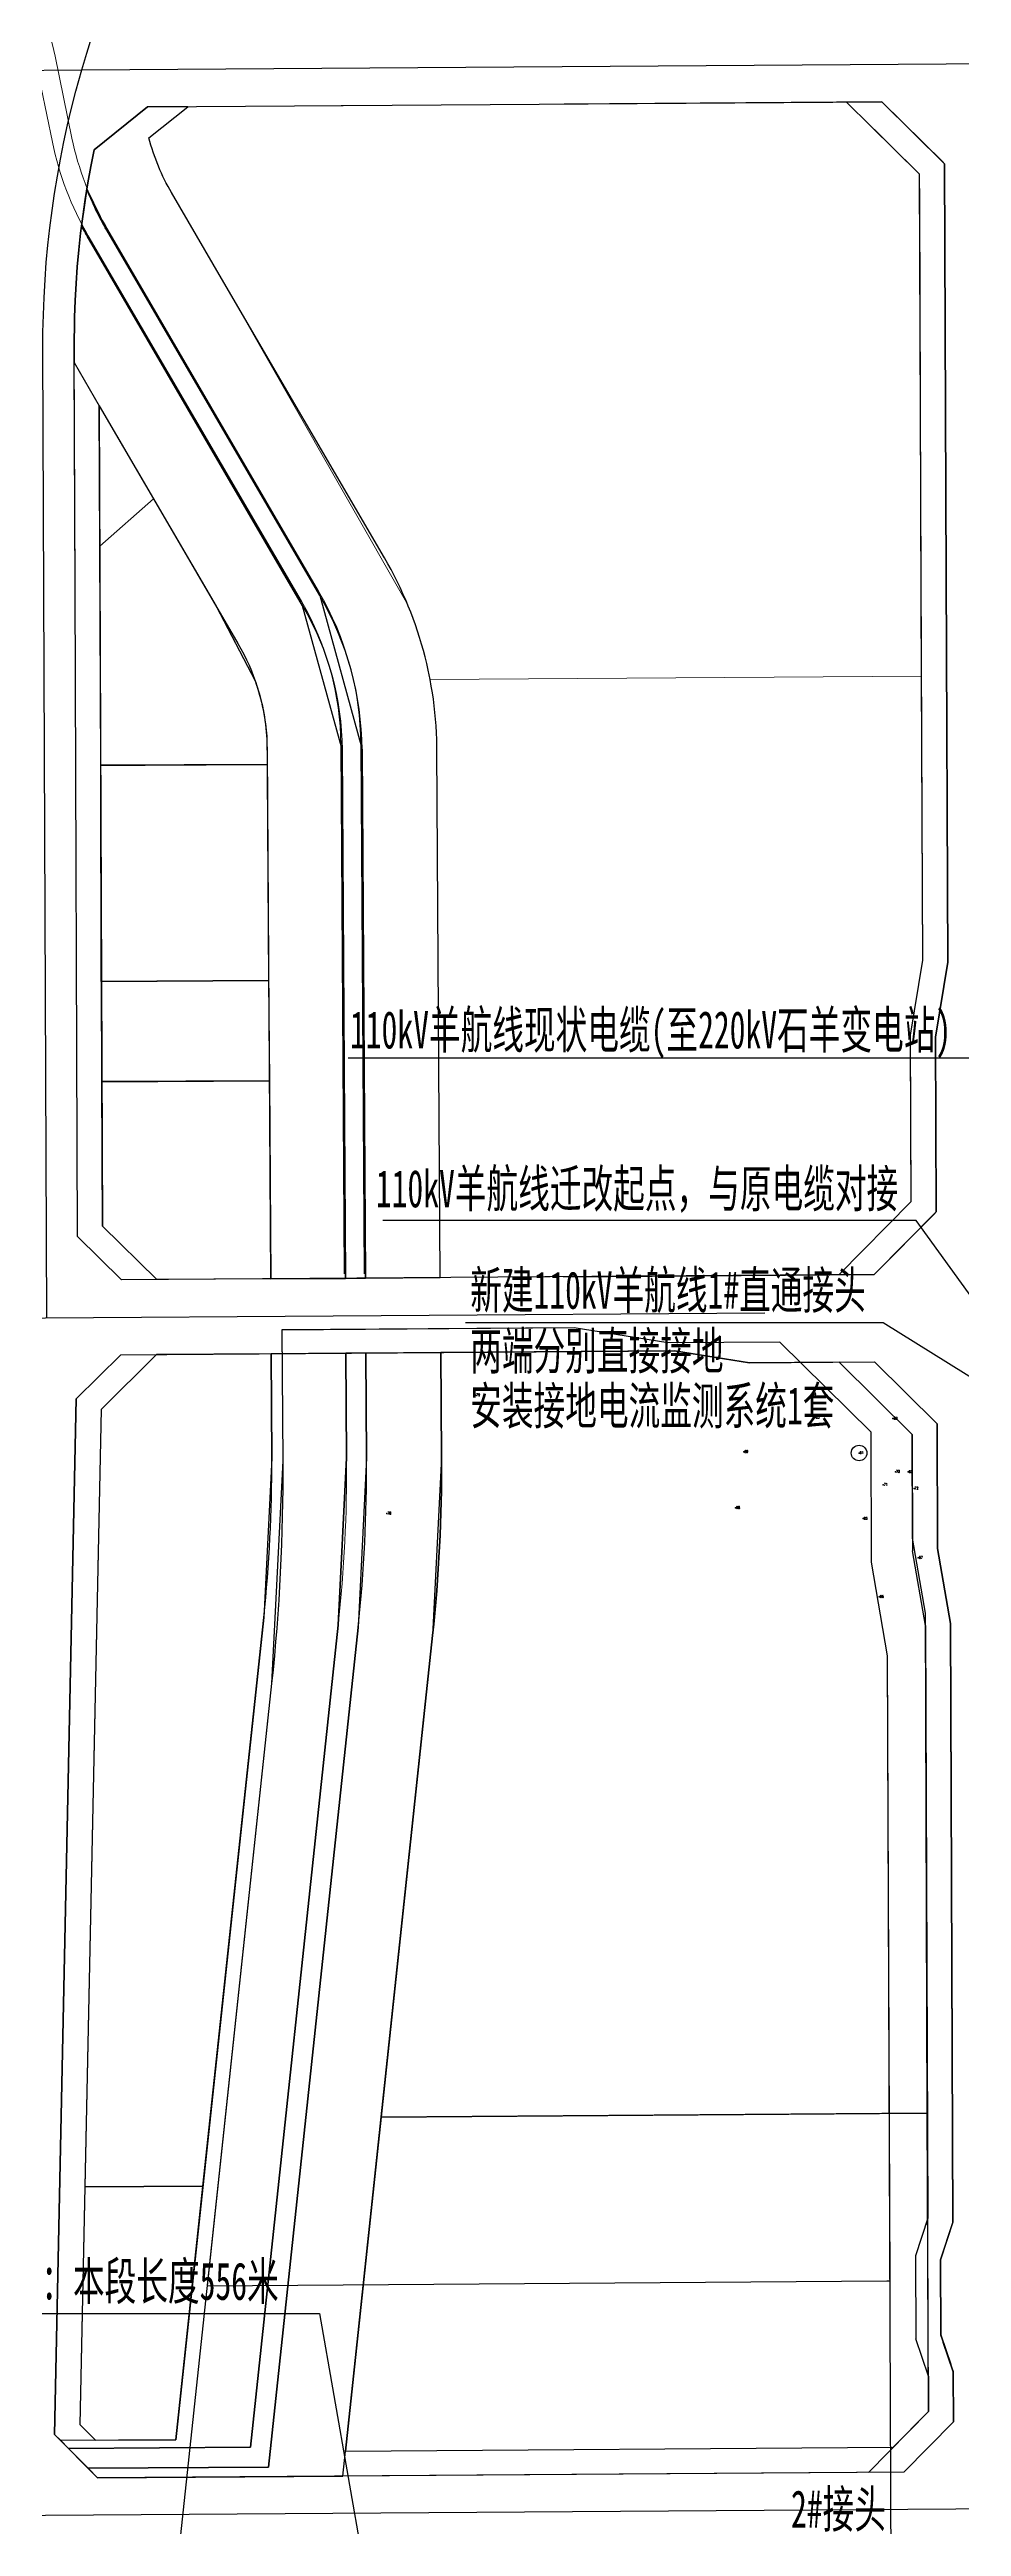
# Model space of a CAD drawing. Header units: inches. Extents: x 14633 to 228805, y -943 to 210487.
# Drawn here: x 217997 to 218363, y 205409 to 206402 of the extents above; entities that cross this region are included whole.
import ezdxf

# ---------------------------------------------------------------- set-up
doc = ezdxf.new("R2010")
doc.units = ezdxf.units.IN
doc.header["$LTSCALE"] = 10
doc.header["$MEASUREMENT"] = 0
doc.linetypes.add('CENTER', pattern=[2, 1.25, -0.25, 0.25, -0.25])
doc.linetypes.add('DASHEDX2', pattern=[1.5, 1, -0.5])
for name, color, linetype in [('110kV燃羊线', 7, 'Continuous'), ('110kV羊航线现状', 7, 'Continuous'), ('1地块界线', 7, 'DASHEDX2'), ('1河流-岸线', 4, 'Continuous'), ('1道路中线', 7, 'CENTER'), ('1道路红线', 7, 'Continuous'), ('B-C', 233, 'Continuous'), ('B-C2', 220, 'Continuous'), ('B-C6', 211, 'Continuous'), ('B-E1', 151, 'Continuous'), ('B-G1', 94, 'Continuous'), ('B-G12', 102, 'Continuous'), ('B-R22', 21, 'Continuous'), ('B-U29', 144, 'Continuous'), ('Error_Layer', 7, 'Continuous'), ('ZDH', 1, 'Continuous')]:
    doc.layers.add(name, color=color, linetype=linetype)
doc.styles.add('GTF_XW', font='', dxfattribs={"width": 0.85})
doc.styles.add('HZ', font='rs.shx', dxfattribs={"width": 0.8, "bigfont": 'hztxt.shx'})
doc.styles.get("Standard").update_dxf_attribs({"font": ''})
doc.styles.get('GTF_XW').set_extended_font_data('SimSun')
doc.styles.get('Standard').set_extended_font_data('SimSun')
doc.dimstyles.get("Standard").update_dxf_attribs({"dimtxt": 0.18, "dimasz": 0.18, "dimexe": 0.18, "dimexo": 0.0625, "dimgap": 0.09, "dimtad": 0, "dimtih": 1, "dimtoh": 1, "dimdec": 4, "dimzin": 0, "dimdsep": 46, "dimtxsty": 'Standard', "dimcen": 0.09, "dimadec": 0, "dimazin": 0, "dimtfac": 1, "dimtdec": 4, "dimtofl": 0, "dimtmove": 0, "dimatfit": 3, "dimfxl": 1, "dimtolj": 1, "dimtzin": 0, "dimarcsym": 0})

msp = doc.modelspace()

# ---------------------------------------------------------------- linework, layer by layer
at = {"layer": '110kV燃羊线', "color": 8, "linetype": 'Continuous'}
msp.add_circle((218321.6, 205839.6, 491.25), 3.12, dxfattribs=at)
at = {"layer": '110kV羊航线现状', "color": 0}
for p, q in [((218117, 205997.98), (218366.68, 205997.98)), ((218163.98, 205891.95, -0.03), (218331.19, 205891.95, -0.03)), ((218331.19, 205891.95, -0.03), (218408.69, 205843.69, 0.11)), ((217808.33, 205494.75), (218105.52, 205494.75)), ((218105.52, 205494.75), (218122.65, 205396.1, 0.11))]:
    msp.add_line(p, q, dxfattribs=at)
at = {"layer": '1地块界线', "color": 8, "linetype": 'Continuous', "ltscale": 60}
for p, q in [((218345.86, 206352.12), (218321.64, 206376.07)), ((218346.88, 206094.4), (218345.86, 206352.12)), ((218347.1, 206037.08), (218346.88, 206094.4)), ((218342.22, 206007.06), (218347.1, 206037.08)), ((218342.49, 205940.37), (218342.22, 206007.06)), ((218313.44, 205911), (218342.49, 205940.37)), ((218313.63, 205876), (218342.86, 205847.08)), ((218342.86, 205847.08), (218343.05, 205800.41)), ((218348.17, 205770.43), (218343.05, 205800.41))]:
    msp.add_line(p, q, dxfattribs=at)
for points in [[(218348.17, 205770.43), (218349.1, 205532.89)], [(218349.1, 205532.89), (218344.16, 205517.87)], [(218344.16, 205517.87), (218344.29, 205484.62)], [(218349.35, 205469.64), (218344.29, 205484.62)], [(218349.35, 205469.64), (218349.4, 205455.4), (218325.33, 205431.07)]]:
    msp.add_lwpolyline(points, dxfattribs=at)
at = {"layer": '1河流-岸线', "color": 8, "lineweight": 5}
for p, q in [((217991.73, 206397.83), (217998.5, 206364.95)), ((217999.57, 206399.44), (218006.33, 206366.56)), ((218012.83, 206327.48), (218098.22, 206181)), ((218012.83, 206327.48), (218098.22, 206181)), ((218019.74, 206331.5), (218105.13, 206185.03)), ((218019.74, 206331.5), (218105.13, 206185.03)), ((218114.01, 206123.33), (218115.37, 205911.42)), ((218122.01, 206123.38), (218123.37, 205911.48)), ((218047.95, 205444.12), (218001.82, 205443.8)), ((218077.8, 205441.15), (218004.94, 205440.64)), ((218085, 205433.2), (218012.78, 205432.69))]:
    msp.add_line(p, q, dxfattribs=at)
for points in [[(218086.06, 205879.42), (218086.33, 205837.48, -0.028219), (218083.15, 205773.72), (218047.95, 205444.12)], [(218116.06, 205879.61), (218116.33, 205837.67, -0.028219), (218112.98, 205770.54), (218077.8, 205441.15)], [(218124.06, 205879.67), (218124.33, 205837.73, -0.028219), (218120.93, 205769.69), (218085, 205433.2)], [(218154.06, 205879.86), (218154.33, 205837.92, -0.028219), (218150.76, 205766.5), (218114.83, 205430.01)]]:
    msp.add_lwpolyline(points, format="xyb", dxfattribs=at)
for centre, radius, start, end in [((217907.5, 206380.51), 94, 11.6226, 34.44999), ((218119.96, 206389.93), 116, 191.6226, 210.24155), ((218119.96, 206389.93), 116, 191.6226, 210.24155), ((218119.96, 206389.93), 124, 191.6226, 210.24155), ((218119.96, 206389.93), 124, 191.6226, 210.24155), ((218119.96, 206389.93), 124, 191.6226, 210.24155), ((218119.96, 206389.93), 124, 191.6226, 210.24155), ((217998.01, 206122.58), 116, 0.36941, 30.24155), ((217998.01, 206122.58), 124, 0.36941, 30.24155)]:
    msp.add_arc(centre, radius, start, end, dxfattribs=at)
at = {"layer": '1道路中线', "color": 8, "ltscale": 50}
for points in [[(217996.22, 205893.77), (217994.68, 206281.84), (217994.71, 206288.82), (217994.87, 206295.8), (217995.14, 206302.78), (217995.54, 206309.75), (217996.06, 206316.71), (217996.7, 206323.66), (217997.47, 206330.6), (217998.35, 206337.53), (217999.36, 206344.44), (218000.48, 206351.33), (218001.73, 206358.2), (218003.09, 206365.04), (218004.57, 206371.86), (218006.18, 206378.66), (218007.9, 206385.42), (218010.23, 206393.9), (218012.22, 206400.59), (218014.32, 206407.25)], [(215461.69, 206374.22), (216475.73, 206382.3), (217375.71, 206389.47), (217980.01, 206393.68), (218010.23, 206393.9), (218375.68, 206396.45)], [(217377.69, 205889.43), (217658.92, 205891.4), (218377.66, 205896.45)], [(218379.56, 205416.45), (217940.63, 205413.37), (217379.6, 205409.43)]]:
    msp.add_lwpolyline(points, dxfattribs=at)
at = {"layer": '1道路中线', "color": 8}
msp.add_lwpolyline([(218359.34, 205471.31), (218354.29, 205486.23), (218354.29, 205486.23), (218354.29, 205486.23), (218359.34, 205471.31), (218359.34, 205471.31)], close=True, dxfattribs=at)
at = {"layer": '1道路红线', "color": 8}
for p, q in [((218015.2, 206361.9), (218036.63, 206379.08)), ((218036.63, 206379.08), (218330.74, 206381.13)), ((218330.74, 206381.13), (218355.35, 206356.79)), ((218007.56, 206186.13), (218007.18, 206281.89)), ((218008.59, 205926.36), (218007.56, 206186.13)), ((218327.6, 205911.1), (218352.5, 205936.27)), ((218352.02, 205935.78), (218327.6, 205911.1)), ((218026.16, 205908.98), (218008.59, 205926.36)), ((218327.6, 205911.1), (218026.16, 205908.98)), ((218025.91, 205878.98), (218247.69, 205880.54)), ((218247.69, 205880.54), (218277.73, 205875.75)), ((218277.74, 205875.75), (218247.71, 205880.54)), ((218025.91, 205878.98), (218008.04, 205861.36)), ((218277.73, 205875.75), (218327.74, 205876.1)), ((218327.75, 205876.1), (218352.85, 205851.27)), ((218008.04, 205861.36), (217999.38, 205446.27)), ((218352.85, 205851.27), (218353.04, 205801.27)), ((218358.16, 205771.29), (218353.04, 205801.27)), ((218016.52, 205428.9), (217999.38, 205446.27)), ((218339.5, 205431.17), (218359.42, 205451.31)), ((218339.5, 205431.17), (218016.52, 205428.9))]:
    msp.add_line(p, q, dxfattribs=at)
for points in [[(218357.11, 206036.32), (218356.49, 206191.08), (218355.84, 206356.31), (218330.74, 206381.13), (218203.44, 206380.24)], [(218007.18, 206281.89), (218007.34, 206294.82), (218007.6, 206301.58), (218007.98, 206308.33), (218008.47, 206315.07), (218009.08, 206321.81), (218009.81, 206328.53), (218010.66, 206335.24), (218011.62, 206341.94), (218012.7, 206348.61), (218013.89, 206355.27), (218015.2, 206361.9)], [(218203.23, 205910.22), (218327.6, 205911.1), (218352.5, 205936.27), (218352.23, 206006.27), (218357.11, 206036.29)], [(218358.16, 205771.29), (218353.04, 205801.27), (218352.84, 205851.27), (218327.74, 205876.1)], [(218359.11, 205531.25), (218358.16, 205771.29)], [(218358.16, 205771.29), (218359.1, 205531.31)], [(218359.1, 205531.31), (218354.16, 205516.29)], [(218359.42, 205451.31), (218359.34, 205471.31), (218354.29, 205486.23), (218354.17, 205516.23), (218359.11, 205531.25)], [(218354.16, 205516.29), (218354.28, 205486.29)], [(218359.34, 205471.31), (218354.28, 205486.29)], [(218359.34, 205471.31), (218359.42, 205451.31), (218339.5, 205431.17), (218227.14, 205430.38)]]:
    msp.add_lwpolyline(points, dxfattribs=at)
at = {"layer": 'B-C', "color": 8, "lineweight": 9}
for points in [[(218066.23, 206310.37), (218046.15, 206344.8), (218044.82, 206347.17), (218044.11, 206348.5), (218043.44, 206349.84), (218042.78, 206351.19), (218042.15, 206352.55), (218041.54, 206353.92), (218040.95, 206355.3), (218040.39, 206356.69), (218039.86, 206358.1), (218039.34, 206359.51), (218038.86, 206360.93), (218038.4, 206362.36), (218037.96, 206363.79), (218037.55, 206365.23), (218037.16, 206366.69), (218052.77, 206379.19), (218114.12, 206379.62), (218184.12, 206380.11), (218316.62, 206381.03), (218345.86, 206352.12), (218316.62, 206381.03), (218345.86, 206352.12), (218345.9, 206340.87), (218346.53, 206181.01), (218346.65, 206151.01), (218149.77, 206149.63), (218149, 206153.42), (218148.41, 206156.04), (218147.77, 206158.65), (218147.09, 206161.25), (218146.36, 206163.84), (218145.58, 206166.41), (218144.76, 206168.97), (218143.9, 206171.52), (218142.99, 206174.05), (218142.04, 206176.56), (218141.04, 206179.06), (218140.83, 206179.56)], [(218346.65, 206151.01), (218347.1, 206037.08), (218342.22, 206007.06), (218342.49, 205940.37), (218313.44, 205911), (218286.07, 205910.81), (218153.87, 205909.88), (218152.5, 206121.76), (218152.43, 206125.61), (218152.32, 206128.29), (218152.16, 206130.98), (218151.96, 206133.66), (218151.71, 206136.33), (218151.42, 206139), (218151.08, 206141.67), (218150.69, 206144.33), (218150.25, 206146.98), (218149.77, 206149.63)]]:
    msp.add_lwpolyline(points, close=True, dxfattribs=at)
at = {"layer": 'B-C', "color": 8}
for points in [[(218083.15, 205773.72, 0.028219), (218086.33, 205837.48), (218086.06, 205879.4), (218040.25, 205879.08), (218017.96, 205857.09), (218011.45, 205545.48), (218058.81, 205545.81)], [(218130.14, 205573.44), (218347.93, 205574.97), (218348.93, 205574.98), (218348.14, 205775.43), (218343.02, 205805.41), (218342.86, 205847.08), (218313.62, 205876), (218277.73, 205875.75), (218247.69, 205880.54), (218154.06, 205879.86), (218154.33, 205837.92, -0.028219), (218150.76, 205766.5)]]:
    msp.add_lwpolyline(points, format="xyb", close=True, dxfattribs=at)
for points in [[(218130.14, 205573.44), (218115.86, 205439.6), (218335.3, 205441.14), (218349.41, 205455.4), (218348.93, 205574.98)], [(218058.81, 205545.81), (218011.45, 205545.48), (218009.47, 205450.29), (218015.77, 205443.9), (218047.95, 205444.12)]]:
    msp.add_lwpolyline(points, close=True, dxfattribs=at)
at = {"layer": 'B-C2', "color": 8}
msp.add_lwpolyline([(218083.15, 205773.72, 0.028219), (218086.33, 205837.48), (218086.06, 205879.4), (218040.25, 205879.08), (218017.96, 205857.09), (218011.45, 205545.48), (218058.81, 205545.81)], format="xyb", close=True, dxfattribs=at)
at = {"layer": 'B-C6', "color": 8}
msp.add_lwpolyline([(218348.14, 205775.43), (218343.02, 205805.41), (218342.86, 205847.08), (218313.62, 205876), (218277.73, 205875.75), (218247.69, 205880.54), (218154.06, 205879.88), (218154.33, 205837.92), (218150.76, 205766.5), (218115.85, 205439.6), (218335.3, 205441.14), (218349.41, 205455.4)], close=True, dxfattribs=at)
at = {"layer": 'B-E1', "color": 8}
for points in [[(218122.5, 206121.57, 0.131085), (218105.63, 206183.22), (218020.24, 206329.69, -0.039516), (218012.3, 206346.18, 0.009616), (218010.17, 206331.43, 0.013271), (218013.33, 206325.66), (218098.72, 206179.19, -0.131085), (218114.5, 206121.52), (218115.87, 205909.61), (218123.87, 205909.67)], [(218120.93, 205769.69, 0.028219), (218124.33, 205837.73), (218124.06, 205879.67), (218116.06, 205879.61), (218116.33, 205837.67), (218112.98, 205770.54), (218077.8, 205441.15), (218004.94, 205440.64), (218012.78, 205432.69), (218085, 205433.2)]]:
    msp.add_lwpolyline(points, format="xyb", close=True, dxfattribs=at)
at = {"layer": 'B-G1', "color": 8}
msp.add_lwpolyline([(218313.62, 205876), (218327.74, 205876.1), (218352.84, 205851.27), (218353.04, 205801.27), (218358.16, 205771.29), (218359.11, 205531.31), (218354.17, 205516.23), (218354.29, 205486.23), (218359.34, 205471.31), (218359.42, 205451.31), (218339.5, 205431.17), (218114.78, 205429.59), (218115.86, 205439.6), (218335.3, 205441.14), (218349.41, 205455.4), (218348.14, 205775.43), (218343.02, 205805.41), (218342.86, 205847.08)], close=True, dxfattribs=at)
at = {"layer": 'B-G12', "color": 8}
for points in [[(218152.5, 206121.76), (218152.43, 206125.61), (218152.32, 206128.29), (218152.16, 206130.98), (218151.96, 206133.66), (218151.71, 206136.33), (218151.42, 206139), (218151.08, 206141.67), (218150.69, 206144.33), (218150.25, 206146.98), (218149.77, 206149.63), (218149, 206153.42), (218148.41, 206156.04), (218147.77, 206158.65), (218147.09, 206161.25), (218146.36, 206163.84), (218145.58, 206166.41), (218144.76, 206168.97), (218143.9, 206171.52), (218142.99, 206174.05), (218142.04, 206176.56), (218141.04, 206179.06), (218140, 206181.54), (218138.92, 206184), (218137.8, 206186.44), (218136.63, 206188.86), (218135.42, 206191.26), (218134.17, 206193.64), (218132.88, 206196), (218131.54, 206198.33), (218066.23, 206310.37), (218046.15, 206344.8), (218044.82, 206347.17), (218044.11, 206348.5), (218043.44, 206349.84), (218042.78, 206351.19), (218042.15, 206352.55), (218041.54, 206353.92), (218040.95, 206355.3), (218040.39, 206356.69), (218039.86, 206358.1), (218039.34, 206359.51), (218038.86, 206360.93), (218038.4, 206362.36), (218037.96, 206363.79), (218037.55, 206365.23), (218037.16, 206366.69), (218052.77, 206379.19), (218036.63, 206379.08), (218015.2, 206361.9), (218013.89, 206355.27), (218012.7, 206348.61), (218012.3, 206346.17), (218020.24, 206329.69), (218105.63, 206183.22), (218122.5, 206121.57), (218123.87, 205909.67), (218153.87, 205909.88)], [(218330.74, 206381.13), (218355.84, 206356.31), (218356.49, 206191.08), (218357.11, 206036.32), (218352.23, 206006.27), (218352.5, 205936.27), (218327.6, 205911.1), (218313.44, 205911), (218342.49, 205940.37), (218342.37, 205969.92), (218342.22, 206007.06), (218347.1, 206037.08), (218346.65, 206151.01), (218346.53, 206181.01), (218345.9, 206340.87), (218345.86, 206352.12), (218316.62, 206381.03)], [(218007.2, 206276.6), (218017.27, 206259.33), (218018.57, 205930.55), (218040.28, 205909.08), (218026.16, 205908.98), (218008.59, 205926.36), (218007.56, 206186.13)], [(218017.49, 206203.07), (218017.27, 206259.33), (218039.05, 206221.98)], [(218116.33, 205837.67), (218116.06, 205879.61), (218086.06, 205879.4), (218086.33, 205837.48), (218083.15, 205773.72), (218047.95, 205444.12), (218001.82, 205443.8), (218004.94, 205440.64), (218077.8, 205441.15), (218112.98, 205770.54)], [(218009.47, 205450.29), (218015.77, 205443.9), (218001.82, 205443.8), (217999.38, 205446.27), (218008.04, 205861.36), (218025.91, 205878.98), (218040.25, 205879.08), (218017.96, 205857.09)]]:
    msp.add_lwpolyline(points, close=True, dxfattribs=at)
for points in [[(218013.33, 206325.66, -0.013236), (218010.17, 206331.42), (218009.81, 206328.53), (218009.08, 206321.81), (218008.47, 206315.07), (218007.98, 206308.33), (218007.6, 206301.58), (218007.34, 206294.82), (218007.18, 206281.89), (218007.2, 206276.6), (218017.27, 206259.33), (218064.08, 206179.03), (218079.69, 206149.14), (218080.17, 206147.71), (218080.63, 206146.28), (218081.06, 206144.85), (218081.47, 206143.4), (218081.85, 206141.95), (218082.21, 206140.49), (218082.54, 206139.03), (218082.85, 206137.56), (218083.13, 206136.09), (218083.38, 206134.61), (218083.61, 206133.12), (218083.81, 206131.64), (218083.99, 206130.15), (218084.14, 206128.65), (218084.27, 206127.16), (218084.36, 206125.66), (218084.44, 206124.16), (218084.5, 206121.32), (218085.87, 205909.4), (218115.87, 205909.61), (218114.5, 206121.52), (218098.72, 206179.19)], [(218150.76, 205766.5, 0.028219), (218154.33, 205837.92), (218154.06, 205879.88), (218124.06, 205879.67), (218124.33, 205837.73), (218120.93, 205769.69), (218085, 205433.2), (218012.78, 205432.69), (218016.52, 205428.9), (218114.78, 205429.59)]]:
    msp.add_lwpolyline(points, format="xyb", close=True, dxfattribs=at)
at = {"layer": 'B-R22', "color": 8}
msp.add_lwpolyline([(218084.54, 206115.51), (218017.83, 206115.25), (218017.49, 206203.07), (218039.05, 206221.98), (218072.8, 206164.08, -0.113461), (218084.37, 206126.91)], format="xyb", close=True, dxfattribs=at)
for points in [[(218017.84, 206115.25), (218035.65, 206115.32), (218084.54, 206115.51), (218084.56, 206111.76), (218085.1, 206029.04), (218018.08, 206028.61)], [(218018.18, 206028.61), (218085.1, 206029.04), (218085.47, 205988.75), (218018.34, 205988.48)]]:
    msp.add_lwpolyline(points, close=True, dxfattribs=at)
at = {"layer": 'B-U29', "color": 8}
msp.add_lwpolyline([(218040.28, 205909.08), (218018.57, 205930.55), (218018.34, 205988.31), (218085.4, 205988.75), (218085.98, 205909.4)], close=True, dxfattribs=at)
at = {"layer": 'Error_Layer', "color": 8}
for p, q in [((218008.04, 205861.36), (218025.91, 205878.98)), ((218040.25, 205879.08), (218017.96, 205857.09)), ((218025.91, 205878.98), (218040.25, 205879.08)), ((217999.38, 205446.27), (218008.04, 205861.36)), ((218017.96, 205857.09), (218009.47, 205450.29)), ((218001.82, 205443.8), (217999.38, 205446.27)), ((218015.77, 205443.9), (218001.82, 205443.8)), ((218009.47, 205450.29), (218015.77, 205443.9))]:
    msp.add_line(p, q, dxfattribs=at)
for points in [[(218152.5, 206121.76), (218152.43, 206125.61), (218152.32, 206128.29), (218152.16, 206130.98), (218151.96, 206133.66), (218151.71, 206136.33), (218151.42, 206139), (218151.08, 206141.67), (218150.69, 206144.33), (218150.25, 206146.98), (218149.77, 206149.63), (218149, 206153.42), (218148.41, 206156.04), (218147.77, 206158.65), (218147.09, 206161.25), (218146.36, 206163.84), (218145.58, 206166.41), (218144.76, 206168.97), (218143.9, 206171.52), (218142.99, 206174.05), (218142.04, 206176.56), (218141.04, 206179.06), (218140, 206181.54), (218138.92, 206184), (218137.8, 206186.44), (218136.63, 206188.86), (218135.42, 206191.26), (218134.17, 206193.64), (218132.88, 206196), (218131.54, 206198.33), (218066.23, 206310.37), (218046.15, 206344.8), (218044.82, 206347.17), (218044.11, 206348.5), (218043.44, 206349.84), (218042.78, 206351.19), (218042.15, 206352.55), (218041.54, 206353.92), (218040.95, 206355.3), (218040.39, 206356.69), (218039.86, 206358.1), (218039.34, 206359.51), (218038.86, 206360.93), (218038.4, 206362.36), (218037.96, 206363.79), (218037.55, 206365.23), (218037.16, 206366.69), (218052.77, 206379.19), (218036.63, 206379.08), (218015.2, 206361.9), (218013.89, 206355.27), (218012.7, 206348.61), (218012.3, 206346.17), (218020.24, 206329.69), (218105.63, 206183.22), (218122.5, 206121.57), (218123.87, 205909.67), (218153.87, 205909.88)], [(218330.74, 206381.13), (218355.84, 206356.31), (218356.49, 206191.08), (218357.11, 206036.32), (218352.23, 206006.27), (218352.5, 205936.27), (218327.6, 205911.1), (218313.44, 205911), (218342.49, 205940.37), (218342.37, 205969.92), (218342.22, 206007.06), (218347.1, 206037.08), (218346.65, 206151.01), (218346.53, 206181.01), (218345.9, 206340.87), (218345.86, 206352.12), (218316.62, 206381.03)], [(218007.2, 206276.6), (218017.27, 206259.33), (218018.57, 205930.55), (218040.28, 205909.08), (218026.16, 205908.98), (218008.59, 205926.36), (218007.56, 206186.13)], [(218017.49, 206203.07), (218017.27, 206259.33), (218039.05, 206221.98)], [(218017.84, 206115.25), (218035.65, 206115.32), (218084.54, 206115.51), (218084.56, 206111.76), (218085.1, 206029.04), (218018.08, 206028.61)], [(218018.18, 206028.61), (218085.1, 206029.04), (218085.47, 205988.75), (218018.34, 205988.48)], [(218040.28, 205909.08), (218018.57, 205930.55), (218018.34, 205988.31), (218085.4, 205988.75), (218085.98, 205909.4)], [(218116.33, 205837.67), (218116.06, 205879.61), (218086.06, 205879.4), (218086.33, 205837.48), (218083.15, 205773.72), (218047.95, 205444.12), (218001.82, 205443.8), (218004.94, 205440.64), (218077.8, 205441.15), (218112.98, 205770.54)], [(218313.62, 205876), (218327.74, 205876.1), (218352.84, 205851.27), (218353.04, 205801.27), (218358.16, 205771.29), (218359.11, 205531.31), (218354.17, 205516.23), (218354.29, 205486.23), (218359.34, 205471.31), (218359.42, 205451.31), (218339.5, 205431.17), (218114.78, 205429.59), (218115.86, 205439.6), (218335.3, 205441.14), (218349.41, 205455.4), (218348.14, 205775.43), (218343.02, 205805.41), (218342.86, 205847.08)], [(218130.14, 205573.44), (218115.86, 205439.6), (218335.3, 205441.14), (218349.41, 205455.4), (218348.93, 205574.98)], [(218058.81, 205545.81), (218011.45, 205545.48), (218009.47, 205450.29), (218015.77, 205443.9), (218047.95, 205444.12)]]:
    msp.add_lwpolyline(points, close=True, dxfattribs=at)
at = {"layer": 'Error_Layer', "color": 8, "lineweight": 9}
for points in [[(218066.23, 206310.37), (218046.15, 206344.8), (218044.82, 206347.17), (218044.11, 206348.5), (218043.44, 206349.84), (218042.78, 206351.19), (218042.15, 206352.55), (218041.54, 206353.92), (218040.95, 206355.3), (218040.39, 206356.69), (218039.86, 206358.1), (218039.34, 206359.51), (218038.86, 206360.93), (218038.4, 206362.36), (218037.96, 206363.79), (218037.55, 206365.23), (218037.16, 206366.69), (218052.77, 206379.19), (218114.12, 206379.62), (218184.12, 206380.11), (218316.62, 206381.03), (218345.86, 206352.12), (218316.62, 206381.03), (218345.86, 206352.12), (218345.9, 206340.87), (218346.53, 206181.01), (218346.65, 206151.01), (218149.77, 206149.63), (218149, 206153.42), (218148.41, 206156.04), (218147.77, 206158.65), (218147.09, 206161.25), (218146.36, 206163.84), (218145.58, 206166.41), (218144.76, 206168.97), (218143.9, 206171.52), (218142.99, 206174.05), (218142.04, 206176.56), (218141.04, 206179.06), (218140.83, 206179.56)], [(218346.65, 206151.01), (218347.1, 206037.08), (218342.22, 206007.06), (218342.49, 205940.37), (218313.44, 205911), (218286.07, 205910.81), (218153.87, 205909.88), (218152.5, 206121.76), (218152.43, 206125.61), (218152.32, 206128.29), (218152.16, 206130.98), (218151.96, 206133.66), (218151.71, 206136.33), (218151.42, 206139), (218151.08, 206141.67), (218150.69, 206144.33), (218150.25, 206146.98), (218149.77, 206149.63)]]:
    msp.add_lwpolyline(points, close=True, dxfattribs=at)
at = {"layer": 'Error_Layer', "color": 8}
for points in [[(218122.5, 206121.57, 0.131085), (218105.63, 206183.22), (218020.24, 206329.69, -0.039516), (218012.3, 206346.18, 0.009616), (218010.17, 206331.43, 0.013271), (218013.33, 206325.66), (218098.72, 206179.19, -0.131085), (218114.5, 206121.52), (218115.87, 205909.61), (218123.87, 205909.67)], [(218013.33, 206325.66, -0.013236), (218010.17, 206331.42), (218009.81, 206328.53), (218009.08, 206321.81), (218008.47, 206315.07), (218007.98, 206308.33), (218007.6, 206301.58), (218007.34, 206294.82), (218007.18, 206281.89), (218007.2, 206276.6), (218017.27, 206259.33), (218064.08, 206179.03), (218079.69, 206149.14), (218080.17, 206147.71), (218080.63, 206146.28), (218081.06, 206144.85), (218081.47, 206143.4), (218081.85, 206141.95), (218082.21, 206140.49), (218082.54, 206139.03), (218082.85, 206137.56), (218083.13, 206136.09), (218083.38, 206134.61), (218083.61, 206133.12), (218083.81, 206131.64), (218083.99, 206130.15), (218084.14, 206128.65), (218084.27, 206127.16), (218084.36, 206125.66), (218084.44, 206124.16), (218084.5, 206121.32), (218085.87, 205909.4), (218115.87, 205909.61), (218114.5, 206121.52), (218098.72, 206179.19)], [(218084.54, 206115.51), (218017.83, 206115.25), (218017.49, 206203.07), (218039.05, 206221.98), (218072.8, 206164.08, -0.113461), (218084.37, 206126.91)], [(218120.93, 205769.69, 0.028219), (218124.33, 205837.73), (218124.06, 205879.67), (218116.06, 205879.61), (218116.33, 205837.67), (218112.98, 205770.54), (218077.8, 205441.15), (218004.94, 205440.64), (218012.78, 205432.69), (218085, 205433.2)], [(218083.15, 205773.72, 0.028219), (218086.33, 205837.48), (218086.06, 205879.4), (218040.25, 205879.08), (218017.96, 205857.09), (218011.45, 205545.48), (218058.81, 205545.81)], [(218083.15, 205773.72, 0.028219), (218086.33, 205837.48), (218086.06, 205879.4), (218040.25, 205879.08), (218017.96, 205857.09), (218011.45, 205545.48), (218058.81, 205545.81)], [(218150.76, 205766.5, 0.028219), (218154.33, 205837.92), (218154.06, 205879.88), (218124.06, 205879.67), (218124.33, 205837.73), (218120.93, 205769.69), (218085, 205433.2), (218012.78, 205432.69), (218016.52, 205428.9), (218114.78, 205429.59)]]:
    msp.add_lwpolyline(points, format="xyb", close=True, dxfattribs=at)
at = {"layer": 'Error_Layer', "color": 8, "elevation": -0.03}
msp.add_lwpolyline([(218333, 205758.36), (218326.6, 205795.83), (218326.4, 205847.93), (218289.85, 205884.07), (218244.99, 205883.76), (218207.44, 205889.75), (218090.4, 205888.92), (218090.74, 205836.48), (218086.28, 205747.2), (218042.64, 205338.57), (218316.95, 205340.5), (218334.59, 205358.33)], close=True, dxfattribs=at)
msp.add_lwpolyline([(218060.51, 205505.88), (218332.75, 205507.79), (218334, 205507.8), (218333, 205758.36), (218326.6, 205795.83), (218326.4, 205847.93), (218289.85, 205884.07), (218244.99, 205883.76), (218207.44, 205889.75), (218090.41, 205888.9), (218090.74, 205836.48, -0.028219), (218086.28, 205747.2)], format="xyb", close=True, dxfattribs=at)
at = {"layer": 'ZDH', "color": 8, "linetype": 'Continuous'}
for p in [(218168.03, 205862.8, 491.74), (218302.7, 205863.2, 492.02), (218303.94, 205853.81, 491.61), (218335.18, 205853.4, 491.3), (218275.45, 205840.06, 491.38), (218321.61, 205839.6, 491.25), (218336.15, 205832.09, 491.06), (218341.21, 205832, 490.91), (218331.31, 205826.86, 491.16), (218343.61, 205825.39, 490.92), (218132.42, 205815.37, 491.65), (218272.11, 205817.62, 491.24), (218323.2, 205813.33, 490.53), (218345.32, 205797.62, 490.2), (218329.67, 205781.96, 490.48)]:
    msp.add_point(p, dxfattribs=at)

# ---------------------------------------------------------------- texts
at = {"color": 0, "style": 'GTF_XW', "width": 0.62}
for s, p in [('110kV羊航线现状电缆(至220kV石羊变电站)', (218117.67, 206001.73)), ('110kV羊航线迁改起点，与原电缆对接', (218128.05, 205938.09, -0.16)), ('新建110kV羊航线1#直通接头', (218165.84, 205897.4, -0.16)), ('两端分别直接接地', (218165.84, 205873.08, -0.16)), ('安装接地电流监测系统1套', (218165.84, 205851.05, -0.16)), ('新敷设羊航线2#接头~3#接头电缆：本段长度556米', (217810.19, 205500.2, -0.13)), ('2#接头', (218294.33, 205408.88, -0.13))]:
    msp.add_text(s, height=15, dxfattribs=at).set_placement(p)
at = {"layer": 'ZDH', "color": 8, "linetype": 'Continuous', "style": 'HZ', "width": 0.8}
for s, p in [('79', (218168.28, 205862.43, 491.74)), ('64', (218302.95, 205862.82, 492.02)), ('63', (218304.19, 205853.44, 491.61)), ('60', (218335.43, 205853.03, 491.3)), ('69', (218275.7, 205839.69, 491.38)), ('61', (218321.86, 205839.23, 491.25)), ('70', (218336.4, 205831.72, 491.06)), ('62', (218341.46, 205831.62, 490.91)), ('71', (218331.56, 205826.48, 491.16)), ('72', (218343.86, 205825.02, 490.92)), ('78', (218132.67, 205815, 491.65)), ('68', (218272.36, 205817.25, 491.24)), ('65', (218323.45, 205812.95, 490.53)), ('67', (218345.57, 205797.24, 490.2)), ('66', (218329.92, 205781.58, 490.48))]:
    msp.add_text(s, height=1, dxfattribs=at).set_placement(p)

# ---------------------------------------------------------------- leaders
at = {"layer": '110kV羊航线现状', "color": 0}
msp.add_leader([(218408.15, 205844.56, -0.03), (218344.41, 205932.75, -0.03), (218130.82, 205932.75, -0.03)], dimstyle='Standard', override={"dimgap": 0.09, "dimtad": 0}, dxfattribs=at)

doc.saveas('drawing.dxf')
